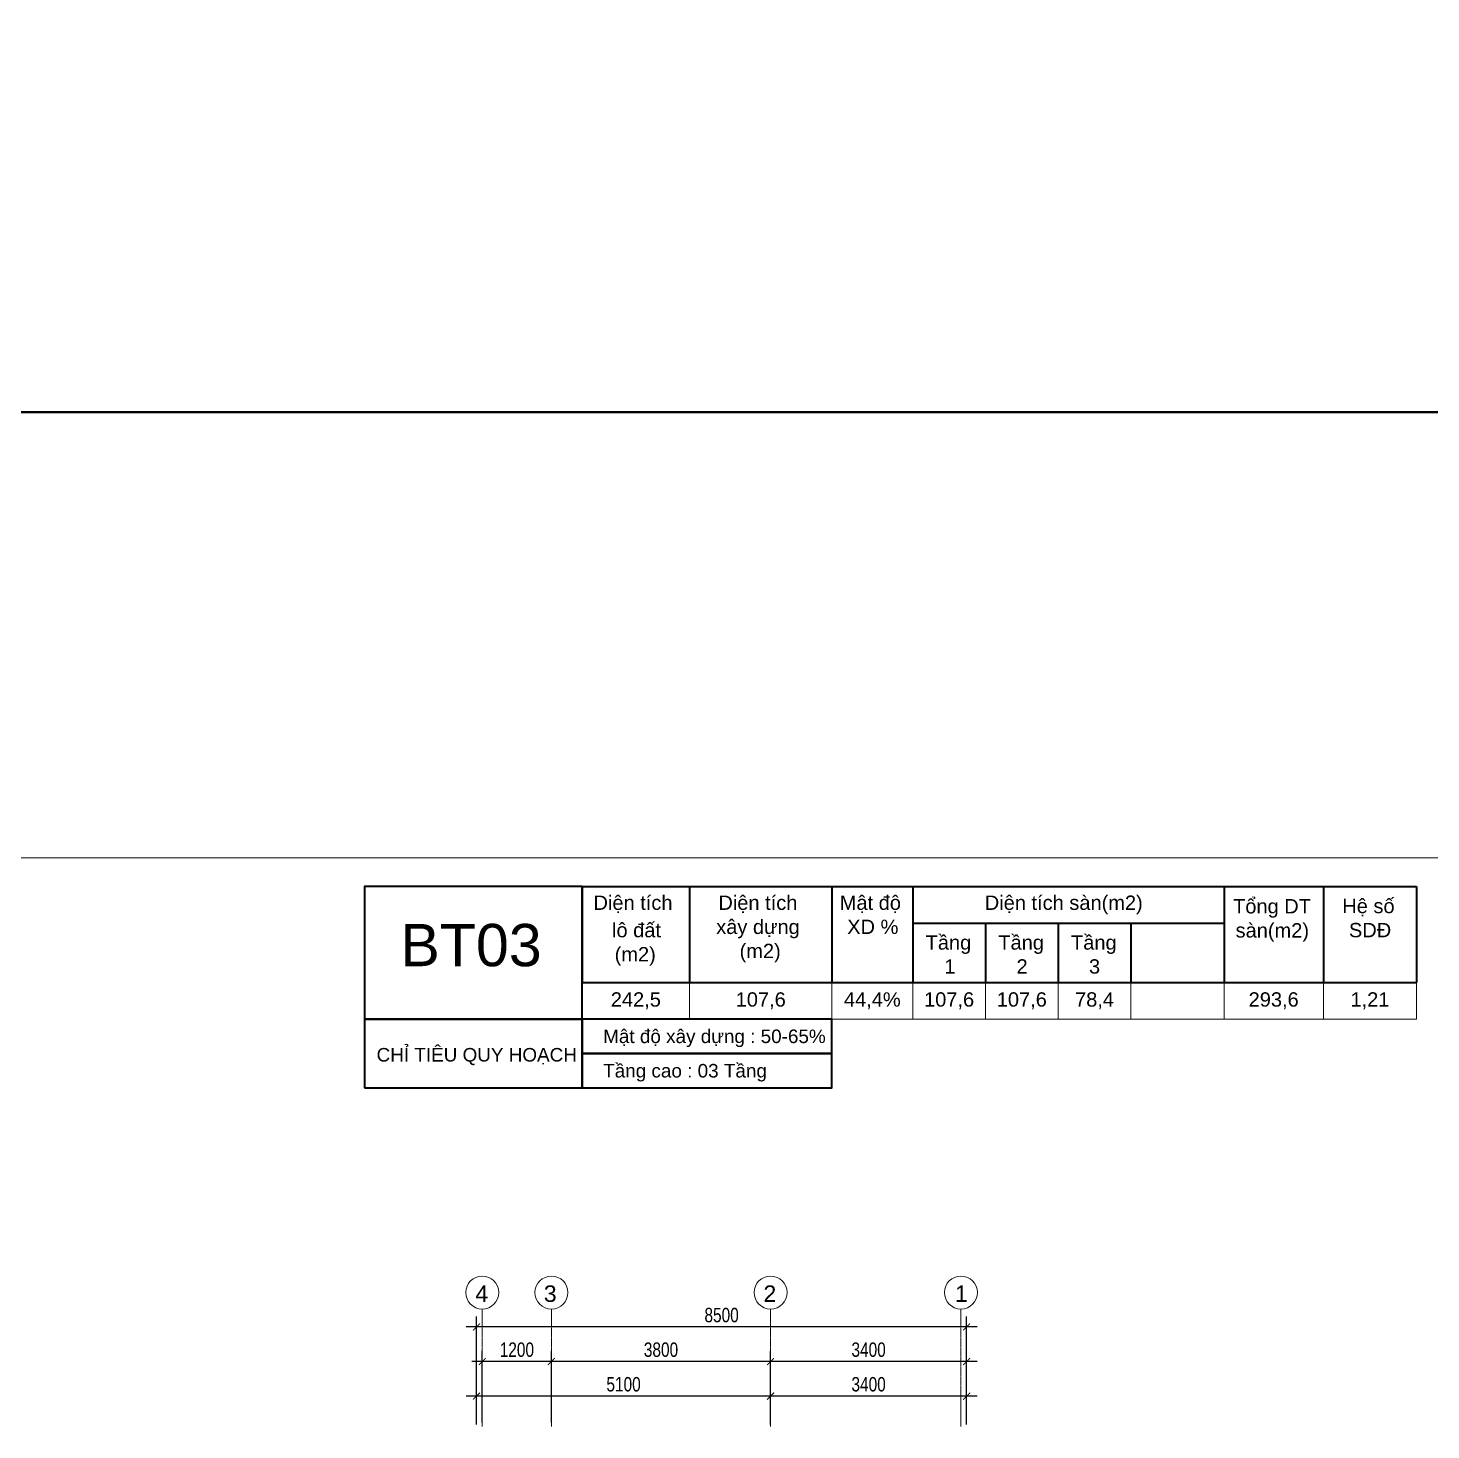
# Model space of a CAD drawing. Header units: millimetres. Extents: x 33748 to 451939, y -263262 to 62681.
# Drawn here: x 202333 to 226657, y -59728 to -35415 of the extents above; entities that cross this region are included whole.
import ezdxf
from ezdxf.enums import TextEntityAlignment as Align
from ezdxf.xclip import XClip

# ---------------------------------------------------------------- set-up
doc = ezdxf.new("R2010")
doc.units = ezdxf.units.MM
doc.header["$PDMODE"] = 98
doc.linetypes.add('CENTER', pattern=[50.8, 31.75, -6.35, 6.35, -6.35])
doc.layers.get('Defpoints').update_dxf_attribs({"color": 202, "lineweight": 13})
for name, color, linetype, lineweight in [('-CENTER', 143, 'CENTER', 13), ('-CONCRETE', 1, 'Continuous', 35), ('-KH', 143, 'Continuous', 13), ('-LINE1', 7, 'Continuous', 18), ('-TEXT', 7, 'Continuous', 15), ('-WALL', 4, 'Continuous', 35)]:
    doc.layers.add(name, color=color, linetype=linetype, lineweight=lineweight)
doc.layers.add('12. NET DIM', color=9, linetype='Continuous')
doc.styles.add('1', font='arial.ttf')
doc.styles.add('AVANH', font='', dxfattribs={"width": 0.8})
doc.styles.get("Standard").update_dxf_attribs({"font": 'arial.ttf'})
doc.styles.get('AVANH').set_extended_font_data('.VnAvantH')
doc.dimstyles.new('C_100A3', dxfattribs={"dimscale": 100, "dimtxt": 2.5, "dimasz": 1.2, "dimexe": 1.8, "dimexo": 0, "dimgap": 0.75, "dimtad": 1, "dimdec": 0, "dimzin": 0, "dimdsep": 46, "dimtxsty": 'AVANH', "dimblk": 'ARCHTICK', "dimcen": 0, "dimdle": 1.8, "dimclrd": 256, "dimclre": 256, "dimclrt": 7, "dimadec": 0, "dimazin": 0, "dimtfac": 0.0001, "dimtdec": 0, "dimtix": 1, "dimtmove": 2, "dimatfit": 3, "dimldrblk": 'ARCHTICK', "dimfxl": 1.8, "dimtolj": 1, "dimtzin": 0, "dimarcsym": 0})

# ---------------------------------------------------------------- blocks, each defined once
blk = doc.blocks.new('A$C37A47670')
at = {"layer": '-WALL'}
for p, q in [((0, 1905), (16565, 1905)), ((0, 1905), (0, 0)), ((2134, 1905), (2134, 0)), ((4959, 1905), (4959, 0)), ((6565, 1905), (6565, 0)), ((12744, 1905), (12744, 0)), ((14715, 1905), (14715, 0)), ((16565, 1905), (16565, 0)), ((6565, 1180), (12744, 1180)), ((8008, 1180), (8008, 0)), ((9451, 1180), (9451, 0)), ((10894, 1180), (10894, 0)), ((0, 0), (16565, 0))]:
    blk.add_line(p, q, dxfattribs=at)
for s, height, p in [('Diện tích', 284.5, (227, 1443)), ('Diện tích', 284.5, (2706, 1443)), ('Mật độ', 284.5, (5115, 1443)), ('Diện tích sàn(m2)', 284.48, (7994, 1443)), ('Tổng DT', 284.5, (12923, 1373)), ('Hệ số', 284.5, (15091, 1378)), (' lô đất', 284.5, (484, 899)), ('xây dựng', 284.5, (2663, 964)), ('XD %%%', 284.5, (5263, 964)), ('sàn(m2)', 284.5, (12973, 894)), ('SDĐ', 284.5, (15223, 899)), ('Tầng', 284.5, (6820, 653)), ('Tầng', 284.5, (8263, 653)), ('Tầng', 284.5, (9706, 653)), ('(m2)', 284.5, (647, 420)), ('(m2)', 284.5, (3127, 485)), ('1', 284, (7192, 178)), ('2', 284, (8624, 178)), ('3', 284, (10063, 178))]:
    blk.add_text(s, height=height, dxfattribs=at).set_placement(p)
blk = doc.blocks.new('A$Cc865fbe0')
at = {"layer": '-WALL'}
for points in [[(0, 0), (3775, 0), (3775, 1194), (0, 1194)], [(3775, 597), (8107, 597), (8107, 1194), (3775, 1194)], [(3775, 0), (8107, 0), (8107, 597), (3775, 597)]]:
    blk.add_lwpolyline(points, close=True, dxfattribs=at)
for s, p in [('Mật độ xây dựng : 50-65%%%', (4141, 778)), ('CHỈ TIÊU QUY HOẠCH', (212, 458)), ('Tầng cao : 03 Tầng', (4141, 181))]:
    blk.add_text(s, height=234.37, dxfattribs=at).set_placement(p)
blk = doc.blocks.new('_ARCHTICK')
at = {"const_width": 0.15}
blk.add_lwpolyline([(-0.5, -0.5), (0.5, 0.5)], dxfattribs=at)
blk = doc.blocks.new('*D157')
at = {"layer": '12. NET DIM', "lineweight": -2, "transparency": 16777216}
for p, q in [((215207, -59631), (215207, -58961)), ((218607, -59631), (218607, -58961)), ((218787, -59141), (215027, -59141))]:
    blk.add_line(p, q, dxfattribs=at)
at = {"layer": 'Defpoints', "color": 0, "transparency": 16777216}
for p in [(215207, -59141), (215207, -59631), (218607, -59631)]:
    blk.add_point(p, dxfattribs=at)
at = {"layer": '12. NET DIM', "lineweight": -2, "transparency": 16777216, "xscale": 120, "yscale": 120, "zscale": 120, "rotation": 180}
blk.add_blockref('_ARCHTICK', (215207, -59141), dxfattribs=at)
at = {"layer": '12. NET DIM', "lineweight": -2, "transparency": 16777216, "xscale": 120, "yscale": 120, "zscale": 120}
blk.add_blockref('_ARCHTICK', (218607, -59141), dxfattribs=at)
at = {"layer": '12. NET DIM', "color": 7, "transparency": 16777216, "insert": (216907, -58937), "char_height": 250, "attachment_point": 5, "style": 'AVANH'}
blk.add_mtext('\\A1;3400', dxfattribs=at)
blk = doc.blocks.new('*D158')
at = {"layer": '12. NET DIM', "lineweight": -2, "transparency": 16777216}
for p, q in [((210108, -59631), (210108, -58961)), ((215207, -59631), (215207, -58961)), ((215387, -59141), (209928, -59141))]:
    blk.add_line(p, q, dxfattribs=at)
at = {"layer": 'Defpoints', "color": 0, "transparency": 16777216}
for p in [(210108, -59141), (210108, -59631), (215207, -59631)]:
    blk.add_point(p, dxfattribs=at)
at = {"layer": '12. NET DIM', "lineweight": -2, "transparency": 16777216, "xscale": 120, "yscale": 120, "zscale": 120, "rotation": 180}
blk.add_blockref('_ARCHTICK', (210108, -59141), dxfattribs=at)
at = {"layer": '12. NET DIM', "lineweight": -2, "transparency": 16777216, "xscale": 120, "yscale": 120, "zscale": 120}
blk.add_blockref('_ARCHTICK', (215207, -59141), dxfattribs=at)
at = {"layer": '12. NET DIM', "color": 7, "transparency": 16777216, "insert": (212658, -58937), "char_height": 250, "attachment_point": 5, "style": 'AVANH'}
blk.add_mtext('\\A1;5100', dxfattribs=at)
blk = doc.blocks.new('*D159')
at = {"layer": '12. NET DIM', "lineweight": -2, "transparency": 16777216}
for p, q in [((215207, -59598), (215207, -58361)), ((218607, -59598), (218607, -58361)), ((218787, -58541), (215027, -58541))]:
    blk.add_line(p, q, dxfattribs=at)
at = {"layer": 'Defpoints', "color": 0, "transparency": 16777216}
for p in [(215207, -58541), (215207, -59598), (218607, -59598)]:
    blk.add_point(p, dxfattribs=at)
at = {"layer": '12. NET DIM', "lineweight": -2, "transparency": 16777216, "xscale": 120, "yscale": 120, "zscale": 120, "rotation": 180}
blk.add_blockref('_ARCHTICK', (215207, -58541), dxfattribs=at)
at = {"layer": '12. NET DIM', "lineweight": -2, "transparency": 16777216, "xscale": 120, "yscale": 120, "zscale": 120}
blk.add_blockref('_ARCHTICK', (218607, -58541), dxfattribs=at)
at = {"layer": '12. NET DIM', "color": 7, "transparency": 16777216, "insert": (216907, -58337), "char_height": 250, "attachment_point": 5, "style": 'AVANH'}
blk.add_mtext('\\A1;3400', dxfattribs=at)
blk = doc.blocks.new('*D160')
at = {"layer": '12. NET DIM', "lineweight": -2, "transparency": 16777216}
for p, q in [((210108, -59598), (210108, -57761)), ((218607, -59598), (218607, -57761)), ((218787, -57941), (209928, -57941))]:
    blk.add_line(p, q, dxfattribs=at)
at = {"layer": 'Defpoints', "color": 0, "transparency": 16777216}
for p in [(210108, -57941), (210108, -59598), (218607, -59598)]:
    blk.add_point(p, dxfattribs=at)
at = {"layer": '12. NET DIM', "lineweight": -2, "transparency": 16777216, "xscale": 120, "yscale": 120, "zscale": 120, "rotation": 180}
blk.add_blockref('_ARCHTICK', (210108, -57941), dxfattribs=at)
at = {"layer": '12. NET DIM', "lineweight": -2, "transparency": 16777216, "xscale": 120, "yscale": 120, "zscale": 120}
blk.add_blockref('_ARCHTICK', (218607, -57941), dxfattribs=at)
at = {"layer": '12. NET DIM', "color": 7, "transparency": 16777216, "insert": (214358, -57737), "char_height": 250, "attachment_point": 5, "style": 'AVANH'}
blk.add_mtext('\\A1;8500', dxfattribs=at)
blk = doc.blocks.new('*D161')
at = {"layer": '12. NET DIM', "lineweight": -2, "transparency": 16777216}
for p, q in [((211407, -59598), (211407, -58361)), ((215207, -59598), (215207, -58361)), ((215387, -58541), (211227, -58541))]:
    blk.add_line(p, q, dxfattribs=at)
at = {"layer": 'Defpoints', "color": 0, "transparency": 16777216}
for p in [(211407, -58541), (211407, -59598), (215207, -59598)]:
    blk.add_point(p, dxfattribs=at)
at = {"layer": '12. NET DIM', "lineweight": -2, "transparency": 16777216, "xscale": 120, "yscale": 120, "zscale": 120, "rotation": 180}
blk.add_blockref('_ARCHTICK', (211407, -58541), dxfattribs=at)
at = {"layer": '12. NET DIM', "lineweight": -2, "transparency": 16777216, "xscale": 120, "yscale": 120, "zscale": 120}
blk.add_blockref('_ARCHTICK', (215207, -58541), dxfattribs=at)
at = {"layer": '12. NET DIM', "color": 7, "transparency": 16777216, "insert": (213307, -58337), "char_height": 250, "attachment_point": 5, "style": 'AVANH'}
blk.add_mtext('\\A1;3800', dxfattribs=at)
blk = doc.blocks.new('*D162')
at = {"layer": '12. NET DIM', "lineweight": -2, "transparency": 16777216}
for p, q in [((210208, -59598), (210208, -58361)), ((211407, -59598), (211407, -58361)), ((211587, -58541), (210028, -58541))]:
    blk.add_line(p, q, dxfattribs=at)
at = {"layer": 'Defpoints', "color": 0, "transparency": 16777216}
for p in [(210208, -58541), (210208, -59598), (211407, -59598)]:
    blk.add_point(p, dxfattribs=at)
at = {"layer": '12. NET DIM', "lineweight": -2, "transparency": 16777216, "xscale": 120, "yscale": 120, "zscale": 120, "rotation": 180}
blk.add_blockref('_ARCHTICK', (210208, -58541), dxfattribs=at)
at = {"layer": '12. NET DIM', "lineweight": -2, "transparency": 16777216, "xscale": 120, "yscale": 120, "zscale": 120}
blk.add_blockref('_ARCHTICK', (211407, -58541), dxfattribs=at)
at = {"layer": '12. NET DIM', "color": 7, "transparency": 16777216, "insert": (210808, -58337), "char_height": 250, "attachment_point": 5, "style": 'AVANH'}
blk.add_mtext('\\A1;1200', dxfattribs=at)
blk = doc.blocks.new('*T258')
at = {"layer": '-LINE1', "linetype": 'ByBlock', "lineweight": -2, "transparency": 16777216}
for p, q in [((0, 0), (176.96, 0)), ((0, 0), (0, -25.17)), ((16.05, 0), (16.05, -25.17)), ((34.58, 0), (34.58, -25.17)), ((59.1, 0), (59.1, -25.17)), ((73.04, 0), (73.04, -25.17)), ((85.57, 0), (85.57, -25.17)), ((98.09, 0), (98.09, -25.17)), ((110.62, 0), (110.62, -25.17)), ((126.68, 0), (126.68, -25.17)), ((143.79, 0), (143.79, -25.17)), ((159.84, 0), (159.84, -25.17)), ((176.96, 0), (176.96, -25.17)), ((0, -6.29), (176.96, -6.29)), ((0, -12.59), (176.96, -12.59)), ((0, -18.88), (176.96, -18.88)), ((0, -25.17), (176.96, -25.17))]:
    blk.add_line(p, q, dxfattribs=at)
at = {"layer": '-LINE1', "color": 0, "transparency": 16777216, "char_height": 2.4694}
for s, insert, width, attachment_point in [('{\\fArial|b1|i0|c0;M1 BT', (1.5, -4.79), 13.055, 7), ('{\\fArial|b0|i0|c0;250', (25.32, -3.15), 15.5244, 5), ('{\\fArial|b0|i0|c0;117,6', (46.84, -3.15), 21.5217, 5), ('{\\fArial|b0|i0|c0;47,0%', (66.07, -3.15), 10.9383, 5), ('{\\fArial|b0|i0|c0;117,6', (79.3, -3.15), 9.5272, 5), ('{\\fArial|b0|i0|c0;117,6', (91.83, -3.15), 9.5272, 5), ('{\\fArial|b0|i0|c0;79,3', (104.36, -3.15), 9.5272, 5), ('{\\fArial|b0|i0|c0;314,5', (135.23, -3.15), 14.1133, 5), ('{\\fArial|b0|i0|c0;1,26', (151.82, -3.15), 13.055, 5), ('{\\fArial|b1|i0|c0;49', (168.4, -3.15), 14.1133, 5), ('{\\fArial|b0|i0|c0;', (112.12, -4.79), 13.055, 7), ('{\\fArial|b1|i0|c0;M2 BT', (1.5, -11.09), 13.055, 7), ('{\\fArial|b0|i0|c0;328', (25.32, -9.44), 15.5244, 5), ('{\\fArial|b0|i0|c0;135,5', (46.84, -9.44), 21.5217, 5), ('{\\fArial|b0|i0|c0;41,3%', (66.07, -9.44), 10.9383, 5), ('{\\fArial|b0|i0|c0;135,5', (79.3, -9.44), 9.5272, 5), ('{\\fArial|b0|i0|c0;135,5', (91.83, -9.44), 9.5272, 5), ('{\\fArial|b0|i0|c0;92,6', (104.36, -9.44), 9.5272, 5), ('{\\fArial|b0|i0|c0;363,6', (135.23, -9.44), 14.1133, 5), ('{\\fArial|b0|i0|c0;1,11', (151.82, -9.44), 13.055, 5), ('{\\fArial|b1|i0|c0;6', (168.4, -9.44), 14.1133, 5), ('{\\fArial|b0|i0|c0;', (112.12, -11.09), 13.055, 7), ('{\\fArial|b0|i0|c0;242,5', (25.32, -15.73), 15.5244, 5), ('{\\fArial|b0|i0|c0;107,6', (46.84, -15.73), 21.5217, 5), ('{\\fArial|b0|i0|c0;44,4%', (66.07, -15.73), 10.9383, 5), ('{\\fArial|b0|i0|c0;107,6', (79.3, -15.73), 9.5272, 5), ('{\\fArial|b0|i0|c0;107,6', (91.83, -15.73), 9.5272, 5), ('{\\fArial|b0|i0|c0;78,4', (104.36, -15.73), 9.5272, 5), ('{\\fArial|b0|i0|c0;293,6', (135.23, -15.73), 14.1133, 5), ('{\\fArial|b0|i0|c0;1,21', (151.82, -15.73), 13.055, 5), ('{\\fArial|b1|i0|c0;2', (168.4, -15.73), 14.1133, 5), ('{\\fArial|b1|i0|c0;M3 BT', (1.5, -17.38), 13.055, 7), ('{\\fArial|b0|i0|c0;', (112.12, -17.38), 13.055, 7), ('{\\fArial|b1|i0|c0;M4 BT', (1.5, -23.67), 13.055, 7), ('{\\fArial|b0|i0|c0;367,5', (25.32, -22.02), 15.5244, 5), ('{\\fArial|b0|i0|c0;140', (46.84, -22.02), 21.5217, 5), ('{\\fArial|b0|i0|c0;38,1%', (66.07, -22.02), 10.9383, 5), ('{\\fArial|b0|i0|c0;140', (79.3, -22.02), 9.5272, 5), ('{\\fArial|b0|i0|c0;134', (91.83, -22.02), 9.5272, 5), ('{\\fArial|b0|i0|c0;87', (104.36, -22.02), 9.5272, 5), ('{\\fArial|b0|i0|c0;361', (135.23, -22.02), 14.1133, 5), ('{\\fArial|b0|i0|c0;0,98', (151.82, -22.02), 13.055, 5), ('{\\fArial|b1|i0|c0;2', (168.4, -22.02), 14.1133, 5), ('{\\fArial|b0|i0|c0;', (112.12, -23.67), 13.055, 7)]:
    blk.add_mtext(s, dxfattribs=dict(at, insert=insert, width=width, attachment_point=attachment_point))
blk = doc.blocks.new('Bang tk')
blk.add_blockref('*T258', (0, 25.17))

msp = doc.modelspace()

# ---------------------------------------------------------------- linework, layer by layer
at = {"layer": '-CENTER', "ltscale": 0.1}
for p, q in [((210207.8, -59665.4), (210207.8, -57631.5)), ((211407.5, -59665.4), (211407.5, -57631.5)), ((215207.5, -59665.4), (215207.5, -57631.5)), ((218507.5, -59665.4), (218507.5, -57631.5))]:
    msp.add_line(p, q, dxfattribs=at)
at = {"layer": '-CONCRETE', "color": 1}
for points in [[(123413.8, 10302.6), (451939.1, 10302.6), (451939.1, -42076.2), (123413.8, -42076.2)], [(123413.8, -42076.2), (451939.1, -42076.2), (451939.1, -94455), (123413.8, -94455)]]:
    msp.add_lwpolyline(points, close=True, dxfattribs=at)
at = {"layer": '-KH'}
for centre in [(210207.8, -57345.2), (211407.5, -57345.2), (215207.5, -57345.2), (218507.5, -57345.2)]:
    msp.add_circle(centre, 286.3, dxfattribs=at)
at = {"layer": '-WALL'}
msp.add_lwpolyline([(211938.7, -50304.4), (208163.4, -50304.4), (208163.4, -52601.7), (211938.7, -52601.7)], close=True, dxfattribs=at)
at = {"layer": 'Defpoints'}
msp.add_lwpolyline([(226907.2, -83068.4), (226907.2, -49804.4), (179867.2, -49804.4), (179867.2, -83068.4)], close=True, dxfattribs=at)

# ---------------------------------------------------------------- block references
at = {"layer": '-CENTER'}
msp.add_blockref('A$Cc865fbe0', (208163.4, -53796.1), dxfattribs=at)
at = {"layer": '-TEXT'}
ref = msp.add_blockref('Bang tk', (210323.2, -53234.9), dxfattribs=dict(at, xscale=100.6227567843635, yscale=100.6227567843635, zscale=100.6227567843635))
XClip(ref).set_block_clipping_path([(16.055, 6.2925925926), (159.8444444444, 12.5851851852)])
at = {"layer": '-WALL', "xscale": 0.8734614304198234, "yscale": 0.8734614304198234, "zscale": 0.8734614304198234}
msp.add_blockref('A$C37A47670', (211938.7, -51968.5), dxfattribs=at)

# ---------------------------------------------------------------- texts
at = {"layer": '-TEXT', "color": 4, "style": '1'}
msp.add_text('BT03', height=733.71, dxfattribs=at).set_placement((210013.6, -51905.4), align=Align.BOTTOM_CENTER)
at = {"layer": '-TEXT', "color": 2, "style": '1'}
for s, p in [('4', (210200.2, -57364.4)), ('3', (211387, -57364.4)), ('2', (215195, -57364.4)), ('1', (218515.5, -57364.4))]:
    msp.add_text(s, height=286.3, dxfattribs=at).set_placement(p, align=Align.MIDDLE_CENTER)

# ---------------------------------------------------------------- dimensions: what is measured, and where the dimension line sits
at = {"layer": '12. NET DIM'}
for base, p1, p2, picture, middle in [((210107.8, -57941.1), (218607.5, -59597.7), (210107.8, -59597.7), '*D160', (214357.6, -57736.9)), ((210207.8, -58541.1), (211407.5, -59597.7), (210207.8, -59597.7), '*D162', (210807.6, -58336.9)), ((211407.5, -58541.1), (215207.5, -59597.7), (211407.5, -59597.7), '*D161', (213307.5, -58336.9)), ((215207.5, -58541.1), (218607.5, -59597.7), (215207.5, -59597.7), '*D159', (216907.5, -58336.9)), ((210107.8, -59141.1), (215207.5, -59631.5), (210107.8, -59631.5), '*D158', (212657.6, -58936.9)), ((215207.5, -59141.1), (218607.5, -59631.5), (215207.5, -59631.5), '*D157', (216907.5, -58936.9))]:
    dim = msp.add_linear_dim(base=base, p1=p1, p2=p2, angle=180, dimstyle='C_100A3', dxfattribs=at)
    dim.commit()
    dim.dimension.update_dxf_attribs({"geometry": picture, "text_midpoint": middle})

doc.saveas('drawing.dxf')
